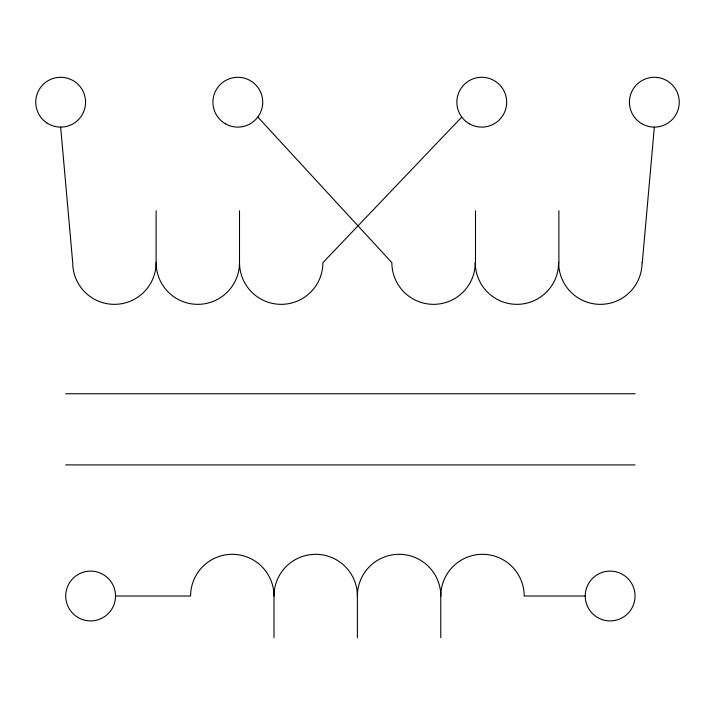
<?xml version="1.0" encoding="UTF-8"?>
<svg xmlns="http://www.w3.org/2000/svg" width="715" height="715" viewBox="0 0 715 715"><rect width="100%" height="100%" fill="white"/><g stroke="black" fill="none" stroke-linecap="round" stroke-linejoin="round"><path stroke-width="1.07" d="M642.293 262.637L654.341 127.109M461.774 117.054L322.912 262.637A41.702 41.702 0 0 1 281.209 304.34A41.702 41.702 0 0 1 239.507 262.637L239.507 210.737M65.7 393.742L635.054 393.742M65.7 464.911L635.054 464.911M115.517 596.015A24.909 24.909 0 0 0 78.158 574.44A24.909 24.909 0 0 0 78.158 617.581A24.909 24.909 0 0 0 115.517 596.015L190.583 596.015A41.702 41.702 0 0 1 232.286 554.313A41.702 41.702 0 0 1 273.979 596.015L273.979 637.709M524.881 596.015L585.236 596.015M257.829 117.046L391.856 262.637A41.702 41.702 0 0 0 433.558 304.34A41.702 41.702 0 0 0 475.261 262.637A41.702 41.702 0 0 0 516.963 304.34A41.702 41.702 0 0 0 558.656 262.637A41.702 41.702 0 0 0 600.359 304.34A41.702 41.702 0 0 0 642.061 262.637M60.659 127.109L72.707 262.637A41.702 41.702 0 0 0 114.409 304.34A41.702 41.702 0 0 0 156.111 262.637L156.111 210.737M558.889 210.737L558.889 262.637M475.493 210.737L475.493 262.637M524.184 596.015A41.702 41.702 0 0 0 482.491 554.313A41.702 41.702 0 0 0 440.789 596.015L440.789 637.709M273.979 596.015A41.702 41.702 0 0 1 315.681 554.313A41.702 41.702 0 0 1 357.384 596.015L357.384 637.709M357.384 596.015A41.702 41.702 0 0 1 399.086 554.313A41.702 41.702 0 0 1 440.789 596.015M239.507 262.637A41.702 41.702 0 0 1 197.814 304.34A41.702 41.702 0 0 1 156.111 262.637M469.308 123.766A24.909 24.909 0 0 0 506.676 102.2A24.909 24.909 0 0 0 469.308 80.625A24.909 24.909 0 0 0 469.308 123.766M225.377 123.766A24.909 24.909 0 0 0 262.736 102.2A24.909 24.909 0 0 0 225.377 80.625A24.909 24.909 0 0 0 225.377 123.766M641.882 123.766A24.909 24.909 0 0 0 679.25 102.2A24.909 24.909 0 0 0 641.882 80.625A24.909 24.909 0 0 0 641.882 123.766M46.698 122.828A24.909 24.909 0 0 0 85.505 103.97A24.909 24.909 0 0 0 49.773 79.794A24.909 24.909 0 0 0 46.698 122.828M597.695 617.581A24.909 24.909 0 0 0 635.054 596.015A24.909 24.909 0 0 0 597.695 574.44A24.909 24.909 0 0 0 597.695 617.581"/></g></svg>
